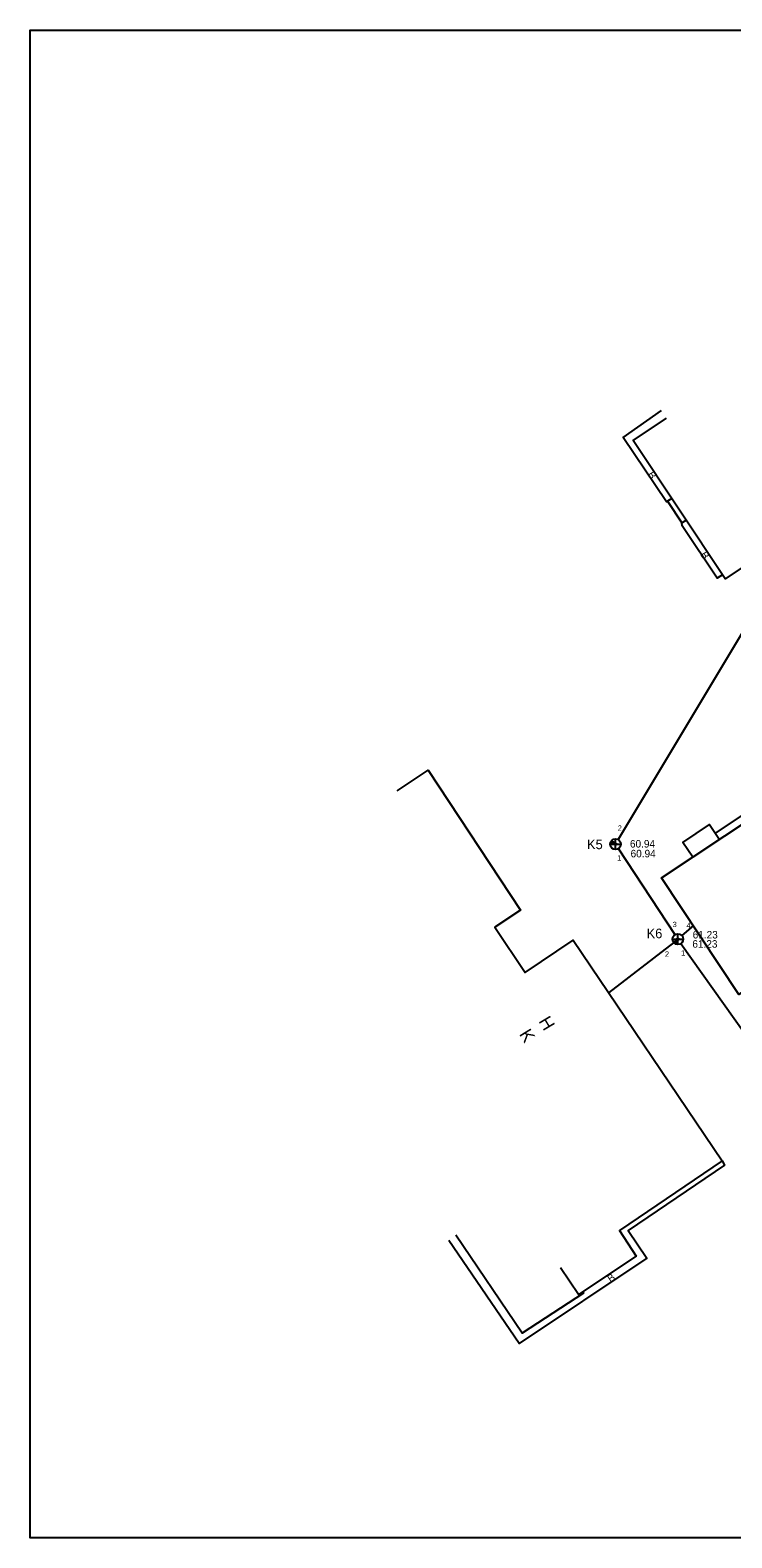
# Model space of a CAD drawing. Extents: x 635177 to 635371, y 6468450 to 6468591.
# Drawn here: x 635177.3 to 635242.8, y 6468450 to 6468590.6 of the extents above; entities that cross this region are included whole.
import ezdxf

# ---------------------------------------------------------------- set-up
doc = ezdxf.new("R2010")
doc.units = 0
for name, color, linetype in [('HOONE', 7, 'Continuous'), ('HOONEDET', 7, 'Continuous'), ('KAEVU_NR', 7, 'Continuous'), ('KKAEV', 7, 'Continuous'), ('KORGUS', 7, 'Continuous'), ('KTRASS', 7, 'Continuous'), ('MOOTMPUNKT', 7, 'Continuous'), ('TEE', 7, 'Continuous'), ('TORU_NR', 7, 'Continuous'), ('VORMISTUS', 7, 'Continuous')]:
    doc.layers.add(name, color=color, linetype=linetype)

msp = doc.modelspace()

# ---------------------------------------------------------------- linework, layer by layer
at = {"layer": 'HOONE'}
for points in [[(635263.65, 6468555.39), (635265.32, 6468552.89), (635264.58, 6468552.39), (635255.04, 6468546.05), (635254.12, 6468547.4), (635242.15, 6468539.45), (635233.56, 6468552.37), (635236.68, 6468554.45)], [(635237.16, 6468546.96), (635236.77, 6468546.69), (635238.11, 6468544.68), (635238.5, 6468544.94)], [(635261.87, 6468512.8), (635243.43, 6468500.67), (635236.21, 6468511.56), (635265.54, 6468531.03), (635266.32, 6468529.81), (635267.41, 6468528.09), (635268.85, 6468525.97)], [(635211.55, 6468519.69), (635214.44, 6468521.6), (635223.06, 6468508.56), (635220.66, 6468506.97), (635223.47, 6468502.72), (635227.95, 6468505.75), (635241.85, 6468485.16), (635232.27, 6468478.67), (635233.83, 6468476.28), (635228.45, 6468472.71), (635226.79, 6468475.2)], [(635239.11, 6468513.49), (635238.19, 6468514.85), (635240.68, 6468516.54), (635241.62, 6468515.15)], [(635228.84, 6468472.97), (635228.94, 6468472.82), (635223.22, 6468469.09), (635217.03, 6468478.23)]]:
    msp.add_lwpolyline(points, dxfattribs=at)
at = {"layer": 'HOONEDET'}
for points in [[(635236.77, 6468546.69), (635236.67, 6468546.64), (635232.62, 6468552.63), (635236.19, 6468555.16)], [(635241.9, 6468539.83), (635241.4, 6468539.51), (635238.13, 6468544.41), (635238.11, 6468544.68)], [(635241.23, 6468515.73), (635265.77, 6468532.03), (635266.91, 6468530.18)], [(635241.85, 6468485.16), (635242.09, 6468484.77), (635233.09, 6468478.68), (635234.83, 6468476.09), (635222.91, 6468468.12), (635216.35, 6468477.74)]]:
    msp.add_lwpolyline(points, dxfattribs=at)
at = {"layer": 'KKAEV'}
for p, q in [((635231.91, 6468514.2), (635231.91, 6468515.2)), ((635231.41, 6468514.7), (635232.41, 6468514.7)), ((635237.23, 6468505.85), (635238.23, 6468505.85)), ((635237.73, 6468505.35), (635237.73, 6468506.35))]:
    msp.add_line(p, q, dxfattribs=at)
for centre in [(635231.91, 6468514.7), (635237.73, 6468505.85)]:
    msp.add_circle(centre, 0.5, dxfattribs=at)
at = {"layer": 'KTRASS'}
for p, q in [((635246.04, 6468538.3), (635232.17, 6468515.13)), ((635232.19, 6468514.28), (635237.46, 6468506.28)), ((635238.12, 6468506.18), (635239.19, 6468507.08)), ((635237.36, 6468505.53), (635231.27, 6468500.85)), ((635238.02, 6468505.45), (635247.85, 6468491.58))]:
    msp.add_line(p, q, dxfattribs=at)
at = {"layer": 'MOOTMPUNKT'}
for centre in [(635231.64, 6468514.84), (635231.91, 6468514.7), (635237.59, 6468505.62), (635237.73, 6468505.85)]:
    msp.add_circle(centre, 0.1, dxfattribs=at)
at = {"layer": 'VORMISTUS'}
msp.add_lwpolyline([(635371.36, 6468590.64), (635371.36, 6468450), (635177.31, 6468450), (635177.31, 6468590.64)], close=True, dxfattribs=at)

# ---------------------------------------------------------------- texts
at = {"layer": 'HOONE'}
for s, rotation, p in [('H', 300.7453, (635224.7, 6468498.2)), ('K', 301.8053, (635222.89, 6468496.99))]:
    msp.add_text(s, height=1.2, rotation=rotation, dxfattribs=at).set_placement(p)
at = {"layer": 'KAEVU_NR'}
for s, p in [('K5', (635229.25, 6468514.24)), ('K6', (635234.81, 6468505.93))]:
    msp.add_text(s, height=0.9, dxfattribs=at).set_placement(p)
at = {"layer": 'KORGUS'}
for s, p in [('60.94', (635233.26, 6468514.39)), ('60.94', (635233.32, 6468513.48)), ('61.23', (635239.11, 6468505.91)), ('61.23', (635239.08, 6468505.05))]:
    msp.add_text(s, height=0.7, dxfattribs=at).set_placement(p)
at = {"layer": 'TEE'}
for rotation, p in [(301.6908, (635234.86, 6468549.21)), (301.6908, (635239.79, 6468541.74)), (35.0139, (635231.45, 6468473.79))]:
    msp.add_text('B', height=0.7, rotation=rotation, dxfattribs=at).set_placement(p)
at = {"layer": 'TORU_NR'}
for s, p in [('2', (635232.12, 6468515.95)), ('1', (635232.07, 6468513.17)), ('3', (635237.24, 6468506.97)), ('4', (635238.54, 6468506.88)), ('2', (635236.52, 6468504.2)), ('1', (635238.03, 6468504.31))]:
    msp.add_text(s, height=0.5, dxfattribs=at).set_placement(p)

doc.saveas('drawing.dxf')
